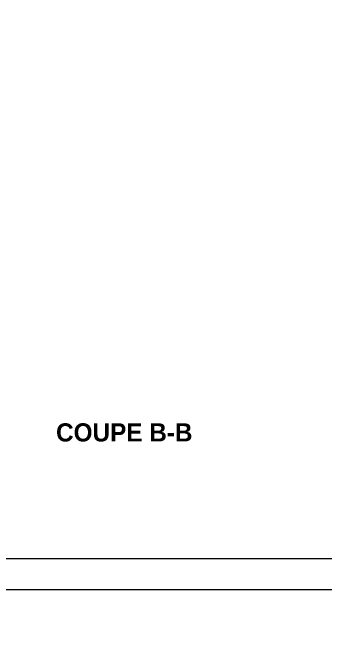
# Model space of a CAD drawing. Header units: metres. Extents: x 1.8 to 61.8, y -55.6 to -11.3.
# Drawn here: x 41.94 to 47.28, y -39.62 to -28.99 of the extents above; entities that cross this region are included whole.
import ezdxf
from ezdxf.enums import TextEntityAlignment as Align

# ---------------------------------------------------------------- set-up
doc = ezdxf.new("R2010")
doc.units = ezdxf.units.M
doc.header["$MEASUREMENT"] = 0
for name, color, linetype in [('Calque commun', 7, 'Continuous'), ('Cotations', 7, 'Continuous'), ('Textes', 7, 'Continuous')]:
    doc.layers.add(name, color=color, linetype=linetype)
doc.styles.add('Century Gothic5', font='GOTHICB.TTF', dxfattribs={"height": 0.31023})

# ---------------------------------------------------------------- blocks, each defined once
blk = doc.blocks.new('CARTDCE')
at = {"layer": 'Calque commun', "color": 9, "linetype": 'Continuous', "lineweight": 9}
blk.add_line((20.202, 28.93), (-21.798, 28.93), dxfattribs=at)

msp = doc.modelspace()

# ---------------------------------------------------------------- linework, layer by layer
at = {"layer": 'Cotations', "color": 7, "linetype": 'Continuous', "lineweight": 9}
msp.add_line((51.443, -38.843), (1.764, -38.843), dxfattribs=at)

# ---------------------------------------------------------------- block references
at = {"layer": 'Calque commun', "color": 0, "linetype": 'ByBlock', "lineweight": -2, "xscale": 0.5, "yscale": 0.5, "zscale": 0.5}
msp.add_blockref('CARTDCE', (51.356, -52.782), dxfattribs=at)

# ---------------------------------------------------------------- texts
at = {"layer": 'Textes', "color": 5, "linetype": 'ByBlock', "lineweight": -2, "style": 'Century Gothic5'}
msp.add_text('COUPE B-B', height=0.3102, dxfattribs=at).set_placement((42.684, -36.003), align=Align.TOP_LEFT)

# ---------------------------------------------------------------- meshes
at = {"layer": 'Calque commun', "color": 7, "linetype": 'Continuous', "lineweight": 9}
mesh = msp.add_polyface(dxfattribs=at)
corners = [(61.764, -11.309), (1.764, -11.309), (1.764, -53.309), (61.764, -53.309)]
mesh.append_faces([[corners[k] for k in face] for face in [(0, 1, 2, 3)]], dxfattribs={"color": 7})

doc.saveas('drawing.dxf')
